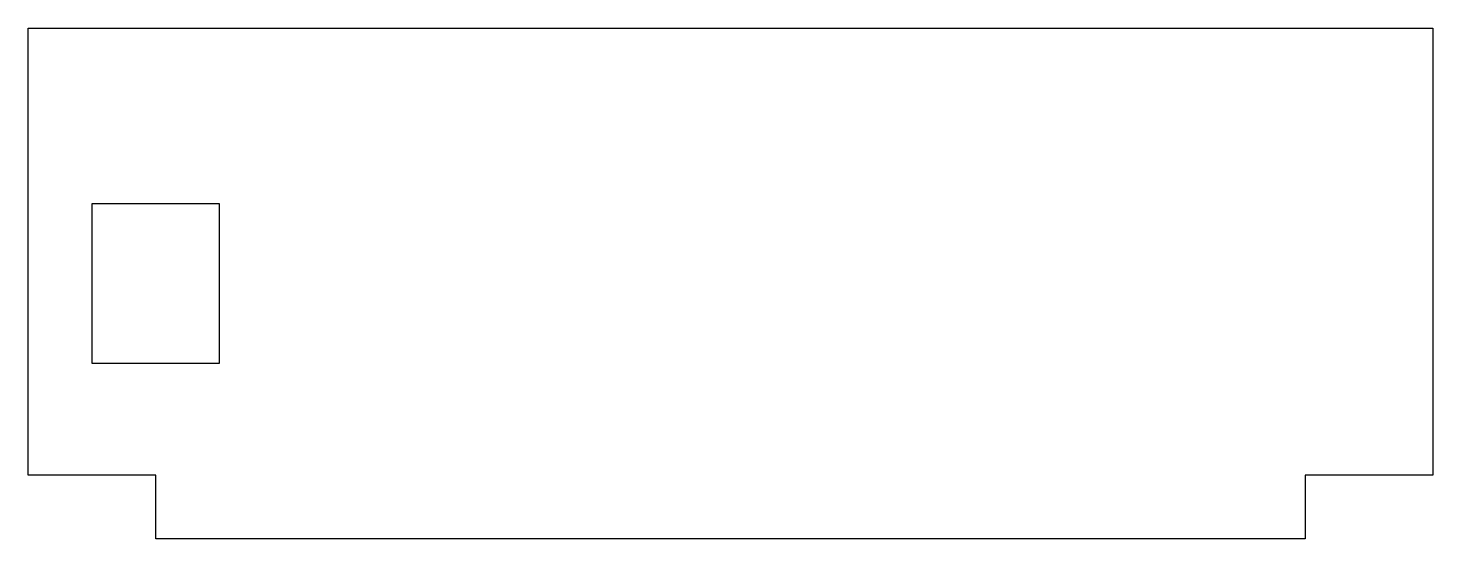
# Model space of a CAD drawing. Header units: millimetres. Extents: x -146 to -6, y 0 to 51.
import ezdxf

# ---------------------------------------------------------------- set-up
doc = ezdxf.new("R2010")
doc.units = ezdxf.units.MM
doc.layers.get('0').update_dxf_attribs({"linetype": 'CONTINUOUS'})

msp = doc.modelspace()

# ---------------------------------------------------------------- linework, layer by layer
for points in [[(-6.35, 6.35), (-19.05, 6.35), (-19.05, 0), (-133.35, 0), (-133.35, 6.35), (-146.05, 6.35), (-146.05, 50.8), (-6.35, 50.8)], [(-127, 33.3375), (-139.7, 33.3375), (-139.7, 17.4625), (-127, 17.4625)]]:
    msp.add_lwpolyline(points, close=True)

doc.saveas('drawing.dxf')
